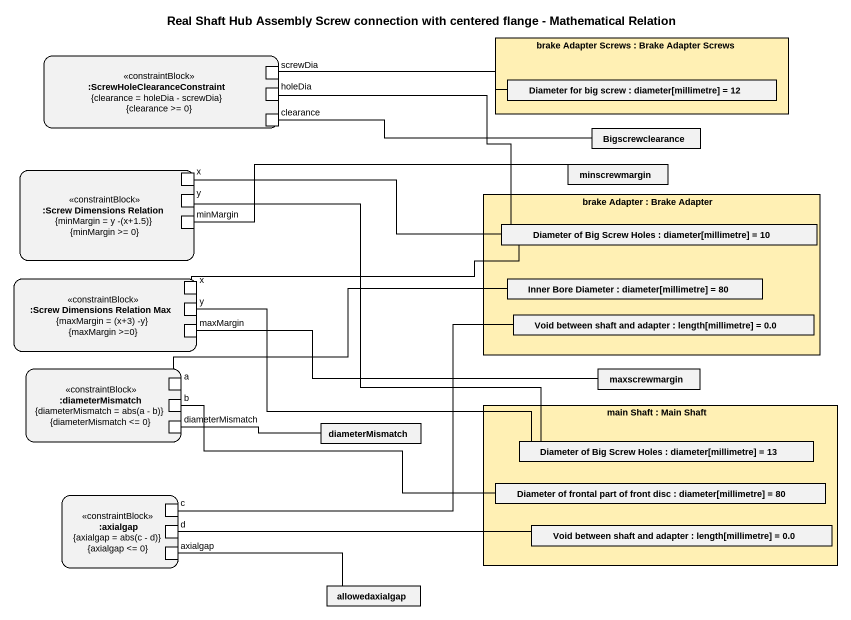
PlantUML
@startuml
title Real Shaft Hub Assembly Screw connection with centered flange - Mathematical Relation
rectangle "brake Adapter Screws : Brake Adapter Screws" as brake_Adapter_Screws #FFF0B4 {
  rectangle "Diameter for big screw : diameter[millimetre] = 12" as Diameter_for_big_screw
}
rectangle ":ScrewHoleClearanceConstraint\n{clearance = holeDia - screwDia}\n{clearance >= 0}" as ScrewHoleClearanceConstraint <<constraintBlock>> {
  port screwDia
  port holeDia
  port clearance
}
rectangle Bigscrewclearance
rectangle minscrewmargin
rectangle ":Screw Dimensions Relation\n{minMargin = y -(x+1.5)}\n{minMargin >= 0}" as Screw_Dimensions_Relation <<constraintBlock>> {
  port "x" as x_
  port y
  port minMargin
}
rectangle "brake Adapter : Brake Adapter" as brake_Adapter #FFF0B4 {
  rectangle "Diameter of Big Screw Holes : diameter[millimetre] = 10" as Diameter_of_Big_Screw_Holes
  rectangle "Inner Bore Diameter : diameter[millimetre] = 80" as Inner_Bore_Diameter
  rectangle "Void between shaft and adapter : length[millimetre] = 0.0" as Void_between_shaft_and
}
rectangle ":Screw Dimensions Relation Max\n{maxMargin = (x+3) -y}\n{maxMargin >=0}" as Screw_Dimensions_Relation_2 <<constraintBlock>> {
  port "x" as x__2
  port "y" as y_2
  port maxMargin
}
rectangle ":diameterMismatch\n{diameterMismatch = abs(a - b)}\n{diameterMismatch <= 0}" as diameterMismatch <<constraintBlock>> {
  port a
  port b
  port "diameterMismatch" as diameterMismatch_2
}
rectangle maxscrewmargin
rectangle "diameterMismatch" as diameterMismatch_3
rectangle "main Shaft : Main Shaft" as main_Shaft #FFF0B4 {
  rectangle "Diameter of Big Screw Holes : diameter[millimetre] = 13" as Diameter_of_Big_Screw_Holes_2
  rectangle "Diameter of frontal part of front disc : diameter[millimetre] = 80" as Diameter_of_frontal_part_of
  rectangle "Void between shaft and adapter : length[millimetre] = 0.0" as Void_between_shaft_and_2
}
rectangle ":axialgap\n{axialgap = abs(c - d)}\n{axialgap <= 0}" as axialgap <<constraintBlock>> {
  port c
  port d
  port "axialgap" as axialgap_2
}
rectangle allowedaxialgap
screwDia -right- Diameter_for_big_screw
holeDia -right- Diameter_of_Big_Screw_Holes
clearance -right- Bigscrewclearance
x_ -right- Diameter_of_Big_Screw_Holes
y -right- Diameter_of_Big_Screw_Holes_2
minMargin -right- minscrewmargin
x__2 -right- Diameter_of_Big_Screw_Holes
y_2 -right- Diameter_of_Big_Screw_Holes_2
maxMargin -right- maxscrewmargin
a -right- Inner_Bore_Diameter
b -right- Diameter_of_frontal_part_of
diameterMismatch_2 -right- diameterMismatch_3
c -right- Void_between_shaft_and
d -right- Void_between_shaft_and_2
axialgap_2 -right- allowedaxialgap
@enduml
